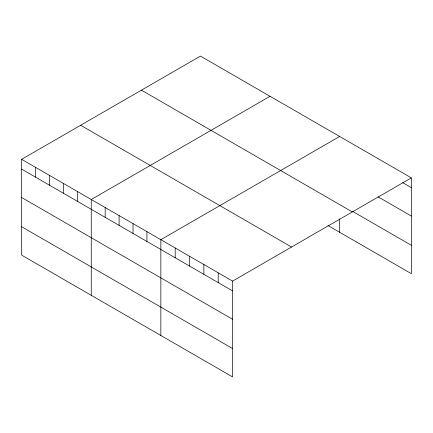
<?xml version="1.0" encoding="UTF-8"?>
<svg xmlns="http://www.w3.org/2000/svg" width="433" height="433" viewBox="0 0 433 433"><rect width="100%" height="100%" fill="white"/><g stroke="black" fill="none" stroke-linecap="round" stroke-linejoin="round"><path stroke-width="0.65" d="M21.65 159.322L232.559 281.093L232.559 376.899L21.65 255.134L21.65 159.322L200.441 56.101L411.35 177.866L411.35 273.678L328.041 225.577M270.04 96.283L91.249 199.505L91.249 295.317M339.64 136.465L160.849 239.687L160.849 335.499M232.559 281.093L411.35 177.866M402.744 182.704L411.35 187.673M378.079 196.842L411.35 216.051M352.835 211.51L411.35 245.294M141.439 90.161L352.348 211.932M80.652 125.261L291.561 247.026M21.65 169.13L232.559 290.895M21.65 197.508L232.559 319.278M21.65 226.751L232.559 348.522M339.64 218.762L339.64 232.277M218.216 272.812L218.216 282.614M203.873 264.531L203.873 274.333M189.535 256.249L189.535 266.057M175.192 247.968L175.192 257.776M146.928 231.655L146.928 241.457M133.012 223.617L133.012 233.419M119.091 215.58L119.091 225.382M105.17 207.542L105.17 217.35M77.328 191.467L77.328 201.275M63.407 183.435L63.407 193.237M49.492 175.397L49.492 185.2M35.571 167.36L35.571 177.162"/></g></svg>
